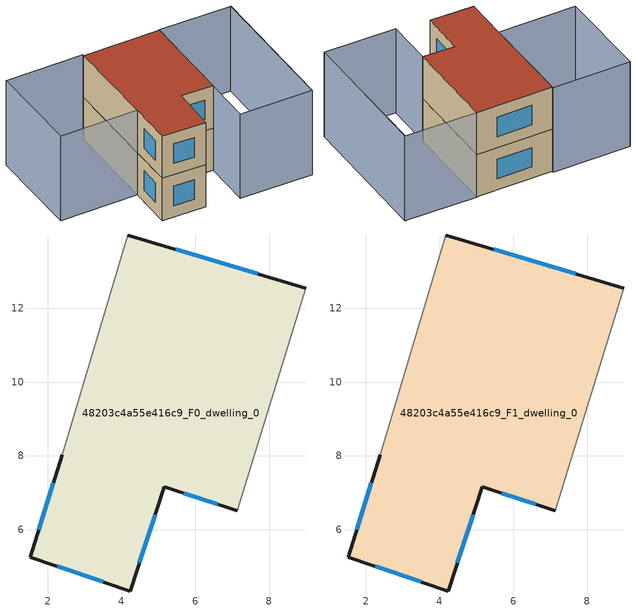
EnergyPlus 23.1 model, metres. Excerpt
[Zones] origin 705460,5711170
48203c4a55e416c9_F0_dwelling_0
 floor ground (EU_floor_Construction): 9,12.55 7.14,6.52 5.16,7.16 4.23,4.34 1.52,5.25 2.38,8.03 4.17,13.99 z0
 wall outside (EU_wall_Construction): 2.38,8.03 1.52,5.25 4.23,4.34 5.16,7.16 7.14,6.52 / 9,12.55 4.17,13.99 z0:3
 wall adiabatic (EU_wall_Construction): 4.17,13.99 2.38,8.03 / 7.14,6.52 9,12.55 z0:3
 window (EU_Window_Construction): 2.15,7.28 1.75,6 / 7.7,12.94 5.47,13.6 / 5.69,6.99 6.6,6.69 / 4.48,5.1 4.91,6.4 / 2.25,5.01 3.5,4.59 z0.81:2.19
48203c4a55e416c9_F1_dwelling_0
 floor to 48203c4a55e416c9_F0_dwelling_0 (EU_floor_Construction): 9,12.55 7.14,6.52 5.16,7.16 4.23,4.34 1.52,5.25 2.38,8.03 4.17,13.99 z3
 wall outside (EU_wall_Construction): 2.38,8.03 1.52,5.25 4.23,4.34 5.16,7.16 7.14,6.52 / 9,12.55 4.17,13.99 z3:6
 wall adiabatic (EU_wall_Construction): 4.17,13.99 2.38,8.03 / 7.14,6.52 9,12.55 z3:6
 window (EU_Window_Construction): 2.15,7.28 1.75,6 / 7.7,12.94 5.47,13.6 / 5.69,6.99 6.6,6.69 / 4.48,5.1 4.91,6.4 / 2.25,5.01 3.5,4.59 z3.81:5.19
 roof outside (EU_roof_Construction): 7.14,6.52 9,12.55 4.17,13.99 2.38,8.03 1.52,5.25 4.23,4.34 5.16,7.16 z6
shading: 10.74,2.13 13.48,11.19 / 6.2,3.48 9,12.55 / 9,12.55 13.53,11.15 / 13.53,11.15 10.73,2.08 / 10.73,2.08 6.2,3.48 / 4.2,14.08 2.38,8.03 / 2.38,8.03 -2.51,9.5 / -2.51,9.5 -0.7,15.54 / -0.7,15.54 4.2,14.08 z0:6
[Building]
EU S2 Campaign: North Axis=0; Terrain=City; Solar Distribution=FullExterior
[Site:Location]
London: Latitude=51.5; Longitude=-0.5; Time Zone=0; Elevation=25
[SizingPeriod:WeatherFileDays]
AnnualSizingPeriod: Begin Month=1; Begin Day of Month=1; End Month=12; End Day of Month=31; Day of Week for Start Day=Monday; Use Weather File Daylight Saving Period=No; Use Weather File Rain and Snow Indicators=No
[MATERIAL]
EU_InternalMass_Material: Roughness=MediumRough; Thickness=0.1; Conductivity=1; Density=1800; Specific Heat=900; Thermal Absorptance=0.9; Solar Absorptance=0.7; Visible Absorptance=0.7
[MATERIAL:NOMASS] Roughness=MediumRough; Thermal Absorptance=0.9; Solar Absorptance=0.7; Visible Absorptance=0.7
Name | Thermal Resistance
EU_wall_NoMass | 0.555556
EU_roof_NoMass | 0.510204
EU_floor_NoMass | 1.68919
[WINDOWMATERIAL:SIMPLEGLAZINGSYSTEM]
EU_Window_SimpleGlazing: UFactor=3.96; Solar Heat Gain Coefficient=0.85; Visible Transmittance=0.85
[CONSTRUCTION]
EU_wall_Construction: EU_wall_NoMass
EU_roof_Construction: EU_roof_NoMass
EU_floor_Construction: EU_floor_NoMass
EU_Window_Construction: EU_Window_SimpleGlazing
EU_InternalMass_Construction: EU_InternalMass_Material
[ZONE] Type=1; Multiplier=1; Ceiling Height=autocalculate; Volume=119.572; Floor Area=autocalculate; Part of Total Floor Area=Yes
48203c4a55e416c9_F0_dwelling_0; 48203c4a55e416c9_F1_dwelling_0
[INTERNALMASS] Construction=EU_InternalMass_Construction; Surface Area=39.8572
Name | Zone or ZoneList
48203c4a55e416c9_F0_dwelling_0_EU_InternalMass | 48203c4a55e416c9_F0_dwelling_0
48203c4a55e416c9_F1_dwelling_0_EU_InternalMass | 48203c4a55e416c9_F1_dwelling_0
[OTHEREQUIPMENT] Fuel Type=Electricity; Design Level Calculation Method=Watts/Area; Power per Zone Floor Area=1; Fraction Latent=0; Fraction Radiant=0; Fraction Lost=0; Carbon Dioxide Generation Rate=0; EndUse Subcategory=EU_Step8_InternalGains
Name | Zone or ZoneList or Space or SpaceList | Schedule
EU_Step8_InternalGain_48203c4a55e416c9_F0_dwelling_0_f000 | 48203c4a55e416c9_F0_dwelling_0 | EU_Step8_GainSchedule_48203c4a55e416c9_F0_dwelling_0_f000
EU_Step8_InternalGain_48203c4a55e416c9_F1_dwelling_0_f000 | 48203c4a55e416c9_F1_dwelling_0 | EU_Step8_GainSchedule_48203c4a55e416c9_F1_dwelling_0_f000
[ZONEVENTILATION:DESIGNFLOWRATE] Schedule=EU_AlwaysOn; Design Flow Rate Calculation Method=AirChanges/Hour; Air Changes per Hour=0.48; Ventilation Type=Natural; Fan Pressure Rise=0; Fan Total Efficiency=1; Constant Term Coefficient=1; Temperature Term Coefficient=0; Velocity Term Coefficient=0; Velocity Squared Term Coefficient=0; Minimum Indoor Temperature=-100; Maximum Indoor Temperature=100; Delta Temperature=-100; Minimum Outdoor Temperature=-100; Maximum Outdoor Temperature=100; Maximum Wind Speed=40
Name | Zone or ZoneList or Space or SpaceList
EU_ConstantAir_48203c4a55e416c9_F0_dwelling_0 | 48203c4a55e416c9_F0_dwelling_0
EU_ConstantAir_48203c4a55e416c9_F1_dwelling_0 | 48203c4a55e416c9_F1_dwelling_0
[HVACTEMPLATE:THERMOSTAT] Constant Heating Setpoint=20; Constant Cooling Setpoint=50
EU_HeatOnly_48203c4a55e416c9_F0_dwelling_0; EU_HeatOnly_48203c4a55e416c9_F1_dwelling_0
[HVACTEMPLATE:ZONE:IDEALLOADSAIRSYSTEM] System Availability Schedule=EU_AlwaysOn; Maximum Heating Supply Air Temperature=50; Minimum Cooling Supply Air Temperature=13; Maximum Heating Supply Air Humidity Ratio=0.0156; Minimum Cooling Supply Air Humidity Ratio=0.0077; Heating Limit=NoLimit; Cooling Limit=NoLimit; Heating Availability Schedule=EU_AlwaysOn; Cooling Availability Schedule=EU_CoolingOff; Dehumidification Control Type=ConstantSensibleHeatRatio; Cooling Sensible Heat Ratio=0.7; Dehumidification Setpoint=60; Humidification Control Type=None; Humidification Setpoint=30; Outdoor Air Method=None; Outdoor Air Flow Rate per Person=0.00944; Outdoor Air Flow Rate per Zone Floor Area=0; Outdoor Air Flow Rate per Zone=0; Demand Controlled Ventilation Type=None; Outdoor Air Economizer Type=NoEconomizer; Heat Recovery Type=None; Sensible Heat Recovery Effectiveness=0.7; Latent Heat Recovery Effectiveness=0.65
Name | Template Thermostat
48203c4a55e416c9_F0_dwelling_0 | EU_HeatOnly_48203c4a55e416c9_F0_dwelling_0
48203c4a55e416c9_F1_dwelling_0 | EU_HeatOnly_48203c4a55e416c9_F1_dwelling_0
[SIZING:ZONE] Zone Cooling Design Supply Air Temperature Input Method=SupplyAirTemperature; Zone Cooling Design Supply Air Temperature=13; Zone Heating Design Supply Air Temperature Input Method=SupplyAirTemperature; Zone Heating Design Supply Air Temperature=50; Zone Cooling Design Supply Air Humidity Ratio=0.008; Zone Heating Design Supply Air Humidity Ratio=0.008; Cooling Design Air Flow Method=DesignDay; Cooling Design Air Flow Rate=0; Cooling Minimum Air Flow per Zone Floor Area=0.000762; Cooling Minimum Air Flow=0; Cooling Minimum Air Flow Fraction=0.2; Heating Design Air Flow Method=DesignDay; Heating Design Air Flow Rate=0; Heating Maximum Air Flow per Zone Floor Area=0.002032; Heating Maximum Air Flow=0.141576; Heating Maximum Air Flow Fraction=0.3; Account for Dedicated Outdoor Air System=No; Dedicated Outdoor Air System Control Strategy=NeutralSupplyAir; Dedicated Outdoor Air Low Setpoint Temperature for Design=autosize; Dedicated Outdoor Air High Setpoint Temperature for Design=autosize; Zone Load Sizing Method=Sensible Load Only No Latent Load; Zone Latent Cooling Design Supply Air Humidity Ratio Input Method=HumidityRatioDifference; Zone Cooling Design Supply Air Humidity Ratio Difference=0.005; Zone Latent Heating Design Supply Air Humidity Ratio Input Method=HumidityRatioDifference; Zone Humidification Design Supply Air Humidity Ratio Difference=0.005
48203c4a55e416c9_F0_dwelling_0; 48203c4a55e416c9_F1_dwelling_0
[SCHEDULE:CONSTANT]
Name | Hourly Value
EU_AlwaysOn | 1
EU_CoolingOff | 0
[SCHEDULE:FILE] Column Number=1; Rows to Skip at Top=0; Number of Hours of Data=8760; Column Separator=Comma; Interpolate to Timestep=No; Minutes per Item=60; Adjust Schedule for Daylight Savings=Yes
Name | File
EU_Step8_GainSchedule_48203c4a55e416c9_F0_dwelling_0_f000 | ../../schedules/48203c4a55e416c9/48203c4a55e416c9_F0_dwelling_0_f000_gain.csv
EU_Step8_GainSchedule_48203c4a55e416c9_F1_dwelling_0_f000 | ../../schedules/48203c4a55e416c9/48203c4a55e416c9_F1_dwelling_0_f000_gain.csv
